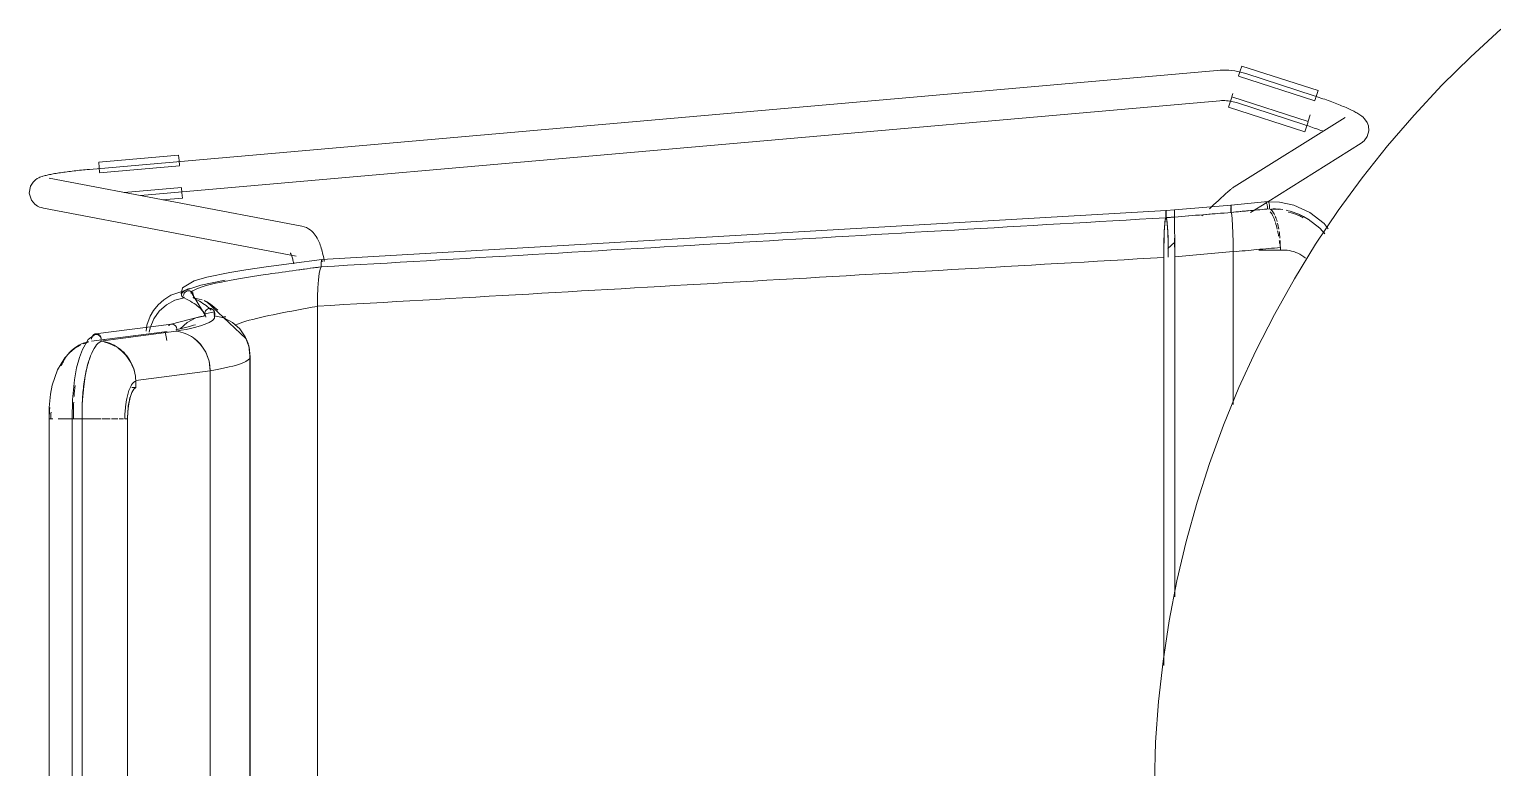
# Model space of a CAD drawing. Header units: millimetres. Extents: x 155927 to 295199, y -4084 to 97293.
# Drawn here: x 158906 to 159482, y 17418 to 17709 of the extents above; entities that cross this region are included whole.
import ezdxf

# ---------------------------------------------------------------- set-up
doc = ezdxf.new("R2010")
doc.units = ezdxf.units.MM
doc.header["$MEASUREMENT"] = 0
doc.layers.add('I-FURN', color=8, linetype='CONTINUOUS', lineweight=9)

msp = doc.modelspace()

# ---------------------------------------------------------------- linework, layer by layer
at = {"layer": 'I-FURN'}
for p, q in [((159484.82, 17708.71), (159473.01, 17697.92)), ((159473.01, 17697.92), (159461.63, 17686.67)), ((159373.29, 17692.54), (158929.97, 17653.59)), ((159373.33, 17692.54), (159373.29, 17692.54)), ((159374.47, 17692.62), (159373.33, 17692.54)), ((159375.62, 17692.65), (159374.47, 17692.62)), ((159376.76, 17692.63), (159375.62, 17692.65)), ((159377.9, 17692.57), (159376.76, 17692.63)), ((159379.04, 17692.46), (159377.9, 17692.57)), ((159380.17, 17692.31), (159379.04, 17692.46)), ((159381.29, 17692.11), (159380.17, 17692.31)), ((159382.41, 17691.87), (159381.29, 17692.11)), ((159381.71, 17690.33), (159382.34, 17692.3)), ((159382.34, 17692.3), (159382.97, 17694.25)), ((159383.51, 17691.59), (159382.41, 17691.87)), ((159382.97, 17694.25), (159412.98, 17684.56)), ((159384.61, 17691.25), (159383.51, 17691.59)), ((159411.42, 17682.54), (159384.61, 17691.25)), ((159381.67, 17690.21), (159411.68, 17680.52)), ((159461.63, 17686.67), (159450.72, 17674.97)), ((158949.99, 17643.3), (159374.34, 17680.58)), ((159374.34, 17680.59), (159375, 17680.63)), ((159375, 17680.63), (159375.66, 17680.65)), ((159375.66, 17680.65), (159376.33, 17680.64)), ((159376.33, 17680.64), (159376.99, 17680.61)), ((159376.99, 17680.61), (159377.65, 17680.55)), ((159377.65, 17680.55), (159378.3, 17680.46)), ((159377.76, 17678.1), (159378.39, 17680.05)), ((159378.3, 17680.46), (159378.95, 17680.34)), ((159378.39, 17680.05), (159379.03, 17682.02)), ((159378.95, 17680.34), (159379.6, 17680.2)), ((159409.07, 17672.45), (159379.06, 17682.14)), ((159379.09, 17682.24), (159379.47, 17683.4)), ((159379.6, 17680.2), (159380.24, 17680.04)), ((159380.24, 17680.04), (159380.88, 17679.85)), ((159380.88, 17679.85), (159380.9, 17679.84)), ((159380.9, 17679.84), (159407.72, 17671.13)), ((159411.88, 17682.39), (159411.42, 17682.54)), ((159412.35, 17682.61), (159411.71, 17680.64)), ((159412.62, 17682.15), (159411.88, 17682.39)), ((159412.98, 17684.56), (159412.35, 17682.61)), ((159413.36, 17681.9), (159412.62, 17682.15)), ((159414.09, 17681.65), (159413.36, 17681.9)), ((159414.82, 17681.4), (159414.09, 17681.65)), ((159415.54, 17681.15), (159414.82, 17681.4)), ((159416.26, 17680.9), (159415.54, 17681.15)), ((159416.96, 17680.64), (159416.26, 17680.9)), ((159417.66, 17680.39), (159416.96, 17680.64)), ((159418.35, 17680.13), (159417.66, 17680.39)), ((159419.03, 17679.88), (159418.35, 17680.13)), ((159419.69, 17679.62), (159419.03, 17679.88)), ((159420.35, 17679.37), (159419.69, 17679.62)), ((159377.76, 17678.1), (159407.76, 17668.41)), ((159423.58, 17674.05), (159379.99, 17646.75)), ((159409.1, 17672.55), (159409.9, 17675.03)), ((159420.99, 17679.12), (159420.35, 17679.37)), ((159421.61, 17678.87), (159420.99, 17679.12)), ((159422.22, 17678.62), (159421.61, 17678.87)), ((159422.82, 17678.37), (159422.22, 17678.62)), ((159423.4, 17678.13), (159422.82, 17678.37)), ((159423.96, 17677.88), (159423.4, 17678.13)), ((159424.5, 17677.64), (159423.96, 17677.88)), ((159425.03, 17677.41), (159424.5, 17677.64)), ((159425.54, 17677.17), (159425.03, 17677.41)), ((159426.03, 17676.94), (159425.54, 17677.17)), ((159426.51, 17676.71), (159426.03, 17676.94)), ((159426.96, 17676.48), (159426.51, 17676.71)), ((159427.4, 17676.25), (159426.96, 17676.48)), ((159427.83, 17676.02), (159427.4, 17676.25)), ((159428.24, 17675.79), (159427.83, 17676.02)), ((159428.64, 17675.55), (159428.24, 17675.79)), ((159429.03, 17675.31), (159428.64, 17675.55)), ((159429.42, 17675.05), (159429.03, 17675.31)), ((159429.81, 17674.78), (159429.42, 17675.05)), ((159430.21, 17674.46), (159429.81, 17674.78)), ((159430.64, 17674.1), (159430.21, 17674.46)), ((159431.1, 17673.63), (159430.64, 17674.1)), ((159450.72, 17674.97), (159440.28, 17662.85)), ((159408.05, 17671.02), (159407.72, 17671.13)), ((159408.39, 17670.36), (159407.76, 17668.41)), ((159408.74, 17670.79), (159408.05, 17671.02)), ((159409.03, 17672.33), (159408.39, 17670.36)), ((159409.43, 17670.56), (159408.74, 17670.79)), ((159410.11, 17670.33), (159409.43, 17670.56)), ((159410.79, 17670.1), (159410.11, 17670.33)), ((159411.46, 17669.86), (159410.79, 17670.1)), ((159412.13, 17669.63), (159411.46, 17669.86)), ((159412.79, 17669.39), (159412.13, 17669.63)), ((159413.43, 17669.16), (159412.79, 17669.39)), ((159414.07, 17668.92), (159413.43, 17669.16)), ((159414.69, 17668.69), (159414.07, 17668.92)), ((159431.62, 17673), (159431.1, 17673.63)), ((159432.19, 17672.09), (159431.62, 17673)), ((159432.71, 17670.71), (159432.19, 17672.09)), ((159432.3, 17666.51), (159432.88, 17668.73)), ((159432.88, 17668.73), (159432.71, 17670.71)), ((159393.18, 17640.85), (159429.95, 17663.88)), ((159431.07, 17664.78), (159429.95, 17663.88)), ((159440.28, 17662.85), (159430.34, 17650.32)), ((159431.07, 17664.78), (159432.3, 17666.51)), ((158933.58, 17656.4), (158964.99, 17659.16)), ((158933.76, 17654.36), (158933.58, 17656.4)), ((158964.99, 17659.16), (158965.17, 17657.12)), ((158965.17, 17657.12), (158965.35, 17655.06)), ((158910.46, 17650.48), (158910.89, 17650.65)), ((158910.89, 17650.65), (158911.3, 17650.79)), ((158911.3, 17650.79), (158911.69, 17650.91)), ((158911.69, 17650.91), (158912.09, 17651.03)), ((158912.09, 17651.03), (158912.49, 17651.13)), ((158912.49, 17651.13), (158912.9, 17651.24)), ((158912.9, 17651.24), (158913.33, 17651.34)), ((158913.33, 17651.34), (158913.77, 17651.44)), ((158913.77, 17651.44), (158914.23, 17651.53)), ((158914.23, 17651.53), (158914.71, 17651.63)), ((158914.71, 17651.63), (158915.21, 17651.72)), ((158915.21, 17651.72), (158915.72, 17651.82)), ((158915.72, 17651.82), (158916.25, 17651.91)), ((158916.25, 17651.91), (158916.81, 17652.01)), ((158916.81, 17652.01), (158917.37, 17652.1)), ((158917.37, 17652.1), (158917.96, 17652.19)), ((158917.96, 17652.19), (158918.56, 17652.28)), ((158918.56, 17652.28), (158919.18, 17652.37)), ((158919.18, 17652.37), (158919.82, 17652.46)), ((158919.82, 17652.46), (158920.47, 17652.55)), ((158920.47, 17652.55), (158921.13, 17652.64)), ((158921.13, 17652.64), (158921.8, 17652.72)), ((158921.8, 17652.72), (158922.49, 17652.81)), ((158922.49, 17652.81), (158923.19, 17652.89)), ((158923.19, 17652.89), (158923.9, 17652.98)), ((158923.9, 17652.98), (158924.62, 17653.06)), ((158924.62, 17653.06), (158925.34, 17653.14)), ((158925.34, 17653.14), (158926.08, 17653.22)), ((158926.08, 17653.22), (158926.82, 17653.29)), ((158926.82, 17653.29), (158927.56, 17653.37)), ((158927.56, 17653.37), (158928.31, 17653.44)), ((158928.31, 17653.44), (158929.06, 17653.51)), ((158929.06, 17653.51), (158929.81, 17653.58)), ((158929.81, 17653.58), (158929.97, 17653.59)), ((158933.94, 17652.3), (158933.76, 17654.36)), ((158933.95, 17652.17), (158965.36, 17654.93)), ((158906.29, 17644.21), (158906.78, 17646.97)), ((158906.78, 17646.97), (158907.82, 17648.62)), ((158907.82, 17648.62), (158908.73, 17649.48)), ((158908.73, 17649.48), (158909.43, 17649.96)), ((158909.43, 17649.96), (158909.99, 17650.26)), ((158909.99, 17650.26), (158910.46, 17650.48)), ((159013.41, 17631.3), (158914.12, 17650.11)), ((158966.1, 17646.49), (158943.62, 17644.51)), ((158966.11, 17646.36), (158966.29, 17644.3)), ((159377.75, 17644.99), (159377.47, 17644.74)), ((159378.01, 17645.21), (159377.75, 17644.99)), ((159378.27, 17645.43), (159378.01, 17645.21)), ((159378.51, 17645.63), (159378.27, 17645.43)), ((159378.74, 17645.82), (159378.51, 17645.63)), ((159378.96, 17646), (159378.74, 17645.82)), ((159379.18, 17646.17), (159378.96, 17646)), ((159379.41, 17646.35), (159379.18, 17646.17)), ((159379.67, 17646.53), (159379.41, 17646.35)), ((159379.99, 17646.75), (159379.67, 17646.53)), ((159430.34, 17650.32), (159420.9, 17637.4)), ((158907.13, 17641.46), (158906.29, 17644.21)), ((158907.13, 17641.46), (158908.45, 17639.88)), ((158908.45, 17639.88), (158909.53, 17639.13)), ((158909.53, 17639.13), (158910.33, 17638.76)), ((158958.58, 17641.56), (158966.47, 17642.25)), ((158966.29, 17644.3), (158966.47, 17642.25)), ((159356.53, 17637.67), (159378.73, 17639.49)), ((159371.69, 17639.47), (159371.22, 17639.03)), ((159372.15, 17639.9), (159371.69, 17639.47)), ((159372.6, 17640.32), (159372.15, 17639.9)), ((159373.05, 17640.74), (159372.6, 17640.32)), ((159373.48, 17641.14), (159373.05, 17640.74)), ((159373.91, 17641.53), (159373.48, 17641.14)), ((159374.32, 17641.91), (159373.91, 17641.53)), ((159374.72, 17642.28), (159374.32, 17641.91)), ((159375.11, 17642.63), (159374.72, 17642.28)), ((159375.49, 17642.98), (159375.11, 17642.63)), ((159375.86, 17643.31), (159375.49, 17642.98)), ((159376.21, 17643.62), (159375.86, 17643.31)), ((159376.54, 17643.92), (159376.21, 17643.62)), ((159376.87, 17644.21), (159376.54, 17643.92)), ((159377.17, 17644.48), (159376.87, 17644.21)), ((159377.47, 17644.74), (159377.17, 17644.48)), ((159378.68, 17639.25), (159378.66, 17638.95)), ((159378.66, 17638.95), (159378.68, 17639.24)), ((159378.7, 17639.43), (159378.68, 17639.25)), ((159378.68, 17639.24), (159378.7, 17639.43)), ((159378.73, 17639.5), (159378.7, 17639.43)), ((159378.7, 17639.43), (159378.73, 17639.49)), ((159378.73, 17639.5), (159393.22, 17640.92)), ((159378.75, 17639.43), (159378.73, 17639.5)), ((159378.73, 17639.49), (159378.75, 17639.42)), ((159378.78, 17639.24), (159378.75, 17639.43)), ((159378.8, 17638.94), (159378.78, 17639.24)), ((159378.78, 17639.23), (159378.8, 17638.94)), ((159386.36, 17636.58), (159392.81, 17640.62)), ((159397.79, 17640.71), (159392.32, 17640.8)), ((159403.43, 17639.49), (159397.79, 17640.71)), ((159409.75, 17636.59), (159403.43, 17639.49)), ((158910.33, 17638.76), (158910.95, 17638.54)), ((158910.95, 17638.54), (158911.47, 17638.41)), ((158911.47, 17638.41), (158911.89, 17638.32)), ((158911.89, 17638.32), (159011.18, 17619.51)), ((159021.26, 17618.11), (159353.17, 17637.39)), ((159352.86, 17633.67), (159352.66, 17631.92)), ((159353.07, 17634.56), (159352.86, 17633.67)), ((159353.07, 17636.47), (159353.06, 17636.02)), ((159353.06, 17636.02), (159353.06, 17635.53)), ((159353.06, 17635.53), (159353.06, 17635.03)), ((159353.06, 17635.03), (159353.07, 17634.56)), ((159353.09, 17636.85), (159353.07, 17636.47)), ((159353.11, 17637.14), (159353.09, 17636.85)), ((159353.14, 17637.33), (159353.11, 17637.14)), ((159353.17, 17637.39), (159353.14, 17637.33)), ((159356.53, 17637.66), (159353.17, 17637.4)), ((159353.19, 17637.33), (159353.17, 17637.39)), ((159353.22, 17637.14), (159353.19, 17637.33)), ((159353.24, 17636.84), (159353.22, 17637.14)), ((159353.26, 17636.46), (159353.24, 17636.84)), ((159353.27, 17636.01), (159353.26, 17636.46)), ((159353.28, 17635.52), (159353.27, 17636.01)), ((159353.27, 17634.55), (159353.28, 17635.02)), ((159353.48, 17633.65), (159353.27, 17634.55)), ((159353.28, 17635.02), (159353.28, 17635.52)), ((159353.67, 17631.9), (159353.48, 17633.65)), ((159356.5, 17633.93), (159356.49, 17632.18)), ((159356.49, 17632.17), (159356.5, 17633.92)), ((159356.53, 17637.67), (159356.52, 17637.6)), ((159356.52, 17637.6), (159356.53, 17637.66)), ((159356.52, 17637.41), (159356.52, 17637.6)), ((159356.52, 17637.6), (159356.52, 17637.41)), ((159356.52, 17637.11), (159356.52, 17637.41)), ((159356.52, 17637.41), (159356.52, 17637.12)), ((159356.52, 17637.12), (159356.52, 17636.73)), ((159356.52, 17636.73), (159356.52, 17637.11)), ((159356.52, 17636.28), (159356.52, 17636.73)), ((159356.52, 17636.73), (159356.52, 17636.28)), ((159356.52, 17635.79), (159356.52, 17636.28)), ((159356.52, 17636.28), (159356.52, 17635.79)), ((159356.52, 17635.29), (159356.52, 17635.79)), ((159356.52, 17635.79), (159356.52, 17635.29)), ((159356.52, 17634.82), (159356.52, 17635.29)), ((159356.52, 17635.29), (159356.52, 17634.82)), ((159356.53, 17637.6), (159356.53, 17637.67)), ((159356.53, 17637.66), (159356.53, 17637.6)), ((159356.53, 17637.6), (159356.53, 17637.41)), ((159356.53, 17637.42), (159356.53, 17637.6)), ((159356.53, 17637.12), (159356.53, 17637.42)), ((159356.53, 17637.41), (159356.53, 17637.12)), ((159356.53, 17637.12), (159356.53, 17636.74)), ((159356.53, 17636.74), (159356.53, 17637.12)), ((159356.53, 17636.74), (159356.53, 17636.29)), ((159356.53, 17636.29), (159356.53, 17636.74)), ((159356.53, 17636.29), (159356.53, 17635.8)), ((159356.53, 17635.8), (159356.53, 17636.29)), ((159356.53, 17635.8), (159356.53, 17635.3)), ((159356.53, 17635.3), (159356.53, 17635.8)), ((159356.53, 17635.3), (159356.53, 17634.83)), ((159356.53, 17634.83), (159356.53, 17635.3)), ((159356.53, 17634.83), (159356.55, 17633.94)), ((159356.55, 17633.94), (159356.53, 17634.83)), ((159356.55, 17633.94), (159356.56, 17632.2)), ((159356.56, 17632.2), (159356.55, 17633.94)), ((159367.77, 17635.76), (159367.26, 17635.28)), ((159370.74, 17638.58), (159370.26, 17638.12)), ((159371.22, 17639.03), (159370.74, 17638.58)), ((159378.63, 17638.12), (159378.62, 17637.63)), ((159378.62, 17637.63), (159378.63, 17638.12)), ((159378.62, 17637.63), (159378.63, 17637.13)), ((159378.63, 17637.13), (159378.62, 17637.63)), ((159378.64, 17638.57), (159378.63, 17638.12)), ((159378.63, 17638.12), (159378.64, 17638.57)), ((159378.63, 17637.13), (159378.63, 17636.66)), ((159378.63, 17636.66), (159378.63, 17637.13)), ((159378.81, 17638.56), (159378.8, 17638.94)), ((159378.8, 17638.94), (159378.81, 17638.55)), ((159378.83, 17638.11), (159378.81, 17638.56)), ((159378.81, 17638.55), (159378.83, 17638.1)), ((159378.82, 17636.65), (159378.83, 17637.12)), ((159378.83, 17637.11), (159378.82, 17636.64)), ((159379.01, 17635.76), (159378.82, 17636.65)), ((159378.82, 17636.64), (159379.01, 17635.76)), ((159378.83, 17637.62), (159378.83, 17638.11)), ((159378.83, 17638.1), (159378.83, 17637.61)), ((159378.83, 17637.12), (159378.83, 17637.62)), ((159378.83, 17637.61), (159378.83, 17637.11)), ((159379.01, 17635.76), (159379.19, 17634.04)), ((159379.19, 17634.02), (159379.01, 17635.76)), ((159379.19, 17634.02), (159379.34, 17631.58)), ((159379.34, 17631.54), (159379.19, 17634.02)), ((159409.04, 17634.02), (159405.35, 17635.93)), ((159413.61, 17630.52), (159409.04, 17634.02)), ((159415.28, 17632.26), (159409.75, 17636.59)), ((159420.9, 17637.4), (159411.99, 17624.11)), ((159013.41, 17631.3), (159014.4, 17631.04)), ((159014.4, 17631.04), (159015.29, 17630.68)), ((159015.29, 17630.68), (159016.08, 17630.24)), ((159016.08, 17630.24), (159016.77, 17629.75)), ((159016.77, 17629.75), (159017.37, 17629.24)), ((159017.37, 17629.24), (159017.89, 17628.72)), ((159017.89, 17628.72), (159018.34, 17628.19)), ((159018.34, 17628.19), (159018.74, 17627.66)), ((159018.74, 17627.66), (159019.1, 17627.12)), ((159352.5, 17629.42), (159352.38, 17626.29)), ((159352.66, 17631.92), (159352.5, 17629.42)), ((159353.83, 17629.4), (159353.67, 17631.9)), ((159353.95, 17626.28), (159353.83, 17629.4)), ((159356.49, 17632.18), (159356.48, 17629.68)), ((159356.48, 17629.67), (159356.49, 17632.17)), ((159356.57, 17629.69), (159356.56, 17632.2)), ((159356.56, 17632.19), (159356.57, 17629.69)), ((159356.57, 17629.69), (159356.58, 17626.56)), ((159356.58, 17626.56), (159356.57, 17629.69)), ((159379.34, 17631.54), (159379.45, 17628.51)), ((159379.46, 17628.44), (159379.34, 17631.54)), ((159379.46, 17628.44), (159379.53, 17625)), ((159379.53, 17625.01), (159379.46, 17628.44)), ((159415.56, 17628.19), (159413.61, 17630.52)), ((159416.91, 17630.22), (159415.28, 17632.26)), ((159019.1, 17627.12), (159019.42, 17626.58)), ((159019.42, 17626.58), (159019.71, 17626.05)), ((159019.71, 17626.05), (159019.99, 17625.5)), ((159019.99, 17625.5), (159020.24, 17624.94)), ((159020.24, 17624.94), (159020.47, 17624.37)), ((159020.47, 17624.37), (159020.69, 17623.79)), ((159020.69, 17623.79), (159020.9, 17623.19)), ((159020.9, 17623.19), (159021.09, 17622.59)), ((159021.09, 17622.59), (159021.28, 17621.97)), ((159021.28, 17621.97), (159021.45, 17621.34)), ((159352.3, 17622.72), (159352.27, 17618.94)), ((159352.38, 17626.29), (159352.3, 17622.72)), ((159356.58, 17625), (159353.91, 17622.43)), ((159354.03, 17622.73), (159353.95, 17626.28)), ((159354.06, 17619.05), (159354.03, 17622.73)), ((159356.46, 17623), (159356.47, 17626.55)), ((159356.47, 17626.55), (159356.46, 17623)), ((159356.58, 17626.56), (159356.59, 17622.99)), ((159356.59, 17622.99), (159356.58, 17626.56)), ((159356.59, 17622.99), (159356.59, 17619.2)), ((159356.59, 17619.2), (159356.59, 17622.99)), ((159379.56, 17621.15), (159379.53, 17624.91)), ((159379.53, 17624.91), (159379.56, 17621.27)), ((159398.11, 17622.85), (159398.11, 17621.8)), ((159411.99, 17624.11), (159403.62, 17610.48)), ((159009.4, 17616.55), (158999.47, 17615.19)), ((159008.95, 17620.73), (159008.96, 17620.7)), ((159008.96, 17620.7), (159009.01, 17620.63)), ((159009.01, 17620.63), (159009.05, 17620.54)), ((159009.05, 17620.54), (159009.13, 17620.39)), ((159009.13, 17620.39), (159009.21, 17620.2)), ((159009.21, 17620.2), (159009.31, 17619.96)), ((159009.31, 17619.96), (159009.41, 17619.69)), ((159021.26, 17618.1), (159009.4, 17616.55)), ((159009.41, 17619.69), (159009.52, 17619.39)), ((159009.52, 17619.39), (159009.63, 17619.05)), ((159009.63, 17619.05), (159009.73, 17618.69)), ((159009.73, 17618.69), (159009.84, 17618.29)), ((159009.84, 17618.29), (159009.95, 17617.87)), ((159009.95, 17617.87), (159010.05, 17617.43)), ((159010.05, 17617.43), (159010.15, 17616.96)), ((159010.15, 17616.96), (159010.25, 17616.47)), ((159021.05, 17616.7), (159021.08, 17617.16)), ((159021.06, 17616.7), (159021.05, 17616.21)), ((159021.05, 17616.21), (159021.05, 17616.7)), ((159021.05, 17616.21), (159021.05, 17615.71)), ((159021.05, 17615.71), (159021.05, 17616.21)), ((159021.08, 17617.15), (159021.06, 17616.7)), ((159021.11, 17617.54), (159021.08, 17617.15)), ((159021.08, 17617.16), (159021.11, 17617.54)), ((159021.15, 17617.84), (159021.11, 17617.54)), ((159021.11, 17617.54), (159021.15, 17617.84)), ((159021.26, 17618.11), (159021.31, 17618.04)), ((159021.31, 17618.04), (159021.26, 17618.1)), ((159021.4, 17617.57), (159021.36, 17617.86)), ((159021.36, 17617.86), (159021.4, 17617.57)), ((159021.44, 17617.19), (159021.4, 17617.57)), ((159021.4, 17617.57), (159021.44, 17617.19)), ((159021.45, 17621.34), (159021.61, 17620.7)), ((159021.61, 17620.7), (159021.76, 17620.04)), ((159021.76, 17620.04), (159021.91, 17619.37)), ((159021.91, 17619.37), (159022.04, 17618.69)), ((159022.04, 17618.69), (159022.17, 17618)), ((159022.17, 17618), (159022.28, 17617.3)), ((159352.27, 17618.94), (159352.27, 17458.37)), ((159352.27, 17458.37), (159352.27, 17618.94)), ((159356.59, 17619.2), (159356.59, 17485.46)), ((159356.59, 17485.46), (159356.59, 17619.2)), ((159379.56, 17621.27), (159379.56, 17621.24)), ((159379.56, 17561.03), (159379.56, 17621.15)), ((159379.56, 17621.15), (159379.56, 17561.03)), ((159399.35, 17621.85), (159389.6, 17621.85)), ((158976.12, 17611.18), (158971.12, 17609.77)), ((158985.14, 17612.98), (158976.12, 17611.18)), ((158991.45, 17614.01), (158985.14, 17612.98)), ((158999.47, 17615.19), (158991.45, 17614.01)), ((159019.99, 17610.13), (159020.3, 17612.59)), ((159020.3, 17612.59), (159019.99, 17610.09)), ((159020.3, 17612.6), (159020.67, 17614.34)), ((159020.67, 17614.34), (159020.3, 17612.59)), ((159020.67, 17614.34), (159021.07, 17615.24)), ((159021.07, 17615.24), (159020.67, 17614.34)), ((159021.05, 17615.71), (159021.07, 17615.24)), ((159021.07, 17615.24), (159021.05, 17615.71)), ((159403.62, 17610.48), (159395.79, 17596.52)), ((158973.68, 17608.09), (158961.97, 17604.11)), ((158966.48, 17607), (158965.95, 17604.81)), ((158965.95, 17604.81), (158966.25, 17603.9)), ((158971.12, 17609.77), (158966.48, 17607)), ((158967.04, 17604.45), (158967.24, 17604.91)), ((158967.23, 17604.91), (158967.04, 17604.45)), ((158967.54, 17605.3), (158967.23, 17604.91)), ((158967.24, 17604.91), (158967.54, 17605.29)), ((158967.94, 17605.6), (158967.54, 17605.3)), ((158967.54, 17605.29), (158967.94, 17605.59)), ((158967.94, 17605.59), (158968.39, 17605.79)), ((158968.39, 17605.79), (158967.94, 17605.6)), ((158968.87, 17605.87), (158968.39, 17605.79)), ((158968.39, 17605.79), (158968.87, 17605.86)), ((158969.36, 17605.81), (158968.87, 17605.87)), ((158968.87, 17605.86), (158969.36, 17605.8)), ((158969.82, 17605.63), (158969.36, 17605.81)), ((158969.36, 17605.8), (158969.82, 17605.62)), ((158969.73, 17605.67), (158975.44, 17596.28)), ((158970.22, 17605.34), (158969.82, 17605.63)), ((158969.82, 17605.62), (158970.22, 17605.33)), ((158970.54, 17604.96), (158970.22, 17605.34)), ((158970.22, 17605.33), (158970.54, 17604.96)), ((158970.54, 17604.96), (158970.75, 17604.51)), ((158970.75, 17604.51), (158970.54, 17604.96)), ((158983.34, 17610), (158973.68, 17608.09)), ((159019.6, 17603.52), (159019.75, 17606.99)), ((159019.75, 17606.99), (159019.6, 17603.46)), ((159019.75, 17607.04), (159019.99, 17610.1)), ((159019.99, 17610.09), (159019.75, 17606.99)), ((158956.9, 17600.3), (158955.12, 17598.13)), ((158959.14, 17602.29), (158956.9, 17600.3)), ((158960.22, 17600.35), (158957.39, 17597.87)), ((158961.97, 17604.11), (158959.14, 17602.29)), ((158963.54, 17602.09), (158960.22, 17600.35)), ((158967.17, 17602.99), (158963.54, 17602.09)), ((158967.04, 17604.45), (158966.96, 17603.96)), ((158966.97, 17603.96), (158967.04, 17604.45)), ((158967.17, 17602.99), (158967.01, 17603.46)), ((158967.01, 17603.46), (158967.17, 17602.99)), ((158970.81, 17603.52), (158970.66, 17603.04)), ((158970.66, 17603.04), (158970.81, 17603.52)), ((158970.66, 17603.04), (158974.27, 17602.25)), ((158974.27, 17602.26), (158970.66, 17603.04)), ((158970.75, 17604.51), (158970.84, 17604.02)), ((158970.84, 17604.02), (158970.75, 17604.51)), ((158970.84, 17604.02), (158970.81, 17603.52)), ((158970.81, 17603.52), (158970.84, 17604.02)), ((158977.6, 17600.62), (158975.02, 17601.98)), ((158975.92, 17601.56), (158977.59, 17600.61)), ((158975.92, 17601.56), (158991.62, 17586.96)), ((158976.8, 17598.8), (158977.29, 17598.87)), ((158977.29, 17598.87), (158976.8, 17598.81)), ((158977.29, 17598.87), (158977.78, 17598.8)), ((158977.78, 17598.81), (158977.29, 17598.87)), ((158980.43, 17598.22), (158977.6, 17600.62)), ((158977.6, 17600.61), (158980.43, 17598.21)), ((159019.54, 17599.77), (159019.6, 17603.46)), ((159019.6, 17603.46), (159019.54, 17599.69)), ((159019.54, 17599.69), (159019.54, 17216.29)), ((159019.54, 17216.29), (159019.54, 17599.69)), ((158953.78, 17595.86), (158952.48, 17592.26)), ((158955.12, 17598.13), (158953.78, 17595.86)), ((158955.22, 17594.78), (158953.82, 17591.27)), ((158957.39, 17597.87), (158955.22, 17594.78)), ((158962.08, 17592.71), (158973.69, 17595.68)), ((158968.43, 17593.39), (158965.56, 17590.88)), ((158971.83, 17595.14), (158968.43, 17593.39)), ((158975.54, 17596.03), (158971.83, 17595.14)), ((158973.69, 17595.68), (158975.56, 17596)), ((158974.98, 17595.96), (158975.54, 17596.03)), ((158979.15, 17597.55), (158975.26, 17596.71)), ((158975.34, 17597), (158975.42, 17597.49)), ((158975.42, 17597.49), (158975.34, 17597)), ((158975.38, 17596.5), (158975.34, 17597)), ((158975.34, 17597), (158975.38, 17596.5)), ((158975.54, 17596.03), (158975.38, 17596.5)), ((158975.38, 17596.5), (158975.54, 17596.03)), ((158975.42, 17597.49), (158975.63, 17597.94)), ((158975.62, 17597.94), (158975.42, 17597.49)), ((158975.94, 17598.33), (158975.62, 17597.94)), ((158975.63, 17597.94), (158975.94, 17598.32)), ((158975.94, 17598.32), (158976.34, 17598.62)), ((158976.34, 17598.62), (158975.94, 17598.33)), ((158976.8, 17598.81), (158976.34, 17598.62)), ((158976.34, 17598.62), (158976.8, 17598.8)), ((158978.25, 17598.62), (158977.78, 17598.81)), ((158977.78, 17598.8), (158978.24, 17598.62)), ((158978.24, 17598.62), (158978.65, 17598.32)), ((158978.65, 17598.33), (158978.25, 17598.62)), ((158978.96, 17597.94), (158978.65, 17598.33)), ((158978.65, 17598.32), (158978.96, 17597.94)), ((158978.96, 17597.94), (158979.16, 17597.49)), ((158979.17, 17597.49), (158978.96, 17597.94)), ((158979.02, 17597.85), (158979.06, 17594.96)), ((158979.21, 17596.5), (158979.04, 17596.03)), ((158979.05, 17596.03), (158979.21, 17596.5)), ((158982.76, 17595.14), (158979.05, 17596.03)), ((158979.16, 17597.49), (158979.25, 17597)), ((158979.25, 17597), (158979.17, 17597.49)), ((158979.25, 17597), (158979.21, 17596.5)), ((158979.21, 17596.5), (158979.25, 17597)), ((158986.16, 17593.39), (158982.76, 17595.14)), ((158982.76, 17595.13), (158986.15, 17593.38)), ((158986.15, 17593.38), (158989.02, 17590.87)), ((158989.03, 17590.88), (158986.16, 17593.39)), ((159395.79, 17596.52), (159388.54, 17582.26)), ((158931.88, 17588.51), (158929.5, 17586.62)), ((158930.82, 17586.03), (158960.51, 17589.87)), ((158932.38, 17588.87), (158962.16, 17592.72)), ((158964.06, 17589.89), (158934.36, 17586.05)), ((158952.48, 17592.26), (158952.19, 17589.99)), ((158953.82, 17591.27), (158953.45, 17589.53)), ((158953.45, 17589.52), (158953.83, 17591.26)), ((158959.73, 17589.75), (158960.42, 17586.26)), ((158961.48, 17592.48), (158961.09, 17592.19)), ((158961.92, 17592.67), (158961.48, 17592.48)), ((158962.39, 17592.74), (158961.92, 17592.67)), ((158962.86, 17592.67), (158962.39, 17592.74)), ((158963.3, 17592.48), (158962.86, 17592.67)), ((158963.68, 17592.19), (158963.3, 17592.48)), ((158963.98, 17591.8), (158963.68, 17592.19)), ((158964.18, 17591.35), (158963.98, 17591.8)), ((158964.26, 17590.86), (158964.18, 17591.35)), ((158964.22, 17590.36), (158964.26, 17590.86)), ((158989.02, 17590.87), (158991.19, 17587.74)), ((158991.2, 17587.74), (158989.03, 17590.88)), ((158991.02, 17588.06), (158992.75, 17583.59)), ((158991.19, 17587.74), (158992.56, 17584.17)), ((158992.57, 17584.17), (158991.2, 17587.74)), ((158924.12, 17583.15), (158922.05, 17581.48)), ((158926.39, 17584.48), (158924.12, 17583.15)), ((158927.19, 17582.79), (158926, 17579.62)), ((158929.5, 17586.62), (158927.19, 17582.79)), ((158936.79, 17586.8), (158934.35, 17586.48)), ((158973.57, 17584.77), (158970.83, 17587.26)), ((158975.65, 17581.66), (158973.57, 17584.77)), ((158976.96, 17578.11), (158975.65, 17581.66)), ((158991.62, 17586.96), (158992.32, 17585.03)), ((158992.56, 17584.17), (158993.04, 17580.38)), ((158993.04, 17580.38), (158992.57, 17584.17)), ((158992.75, 17583.59), (158993.19, 17579.84)), ((159388.54, 17582.26), (159381.86, 17567.72)), ((158920.21, 17579.51), (158917.34, 17574.79)), ((158922.05, 17581.48), (158920.21, 17579.51)), ((158926, 17579.62), (158924.92, 17575.58)), ((158929.24, 17576.65), (158928.27, 17572.22)), ((158930.34, 17580.08), (158929.24, 17576.65)), ((158977.44, 17574.34), (158976.96, 17578.11)), ((158993.04, 17580.38), (158993.04, 17235.6)), ((158993.04, 17235.6), (158993.04, 17580.38)), ((158993.19, 17540.93), (158993.19, 17579.84)), ((158917.34, 17574.79), (158915.32, 17568.64)), ((158924.06, 17570.86), (158923.26, 17562.98)), ((158924.92, 17575.58), (158924.06, 17570.86)), ((158928.27, 17572.22), (158927.68, 17568.2)), ((158948.16, 17570.48), (158977.44, 17574.34)), ((158948.23, 17567.77), (158948.16, 17570.48)), ((158977.44, 17574.34), (158977.44, 17241.63)), ((158977.44, 17241.63), (158977.44, 17574.34)), ((158914.67, 17565.14), (158914.15, 17559.93)), ((158915.32, 17568.64), (158914.67, 17565.14)), ((158927.68, 17568.2), (158927.15, 17561.64)), ((158945.91, 17563.8), (158946.58, 17565.78)), ((158948.23, 17567.77), (158946.57, 17567.77)), ((158946.58, 17565.78), (158947.37, 17567.13)), ((158947.37, 17567.13), (158948.23, 17567.77)), ((159381.86, 17567.72), (159375.76, 17552.93)), ((158914.15, 17559.93), (158914.07, 17555.41)), ((158923.26, 17562.98), (158923.11, 17555.41)), ((158927.15, 17561.64), (158927.07, 17555.41)), ((158945.08, 17558.45), (158945.4, 17561.3)), ((158945.4, 17561.3), (158945.91, 17563.8)), ((158914.07, 17555.41), (158914.07, 17260.56)), ((158914.24, 17555.41), (158914.07, 17555.41)), ((158914.09, 17555.41), (158915.56, 17555.41)), ((158917.59, 17555.41), (158920.17, 17555.41)), ((158923.35, 17555.41), (158920.33, 17555.41)), ((158920.34, 17555.41), (158923.35, 17555.41)), ((158923.11, 17555.41), (158923.11, 17260.56)), ((158923.11, 17555.41), (158926.96, 17555.41)), ((158923.18, 17555.41), (158923.11, 17555.41)), ((158923.38, 17555.41), (158923.18, 17555.41)), ((158923.68, 17555.41), (158923.38, 17555.41)), ((158924.07, 17555.41), (158923.68, 17555.41)), ((158924.52, 17555.41), (158924.07, 17555.41)), ((158925.02, 17555.41), (158924.52, 17555.41)), ((158925.51, 17555.41), (158925.02, 17555.41)), ((158925.99, 17555.41), (158925.51, 17555.41)), ((158926.41, 17555.41), (158925.99, 17555.41)), ((158926.74, 17555.41), (158926.41, 17555.41)), ((158926.96, 17555.41), (158926.74, 17555.41)), ((158927.04, 17555.41), (158930.86, 17555.41)), ((158930.85, 17555.41), (158927.04, 17555.41)), ((158927.07, 17260.56), (158927.07, 17555.41)), ((158931.05, 17555.41), (158934.61, 17555.41)), ((158937.52, 17555.41), (158934.97, 17555.41)), ((158937.5, 17555.41), (158938.08, 17555.41)), ((158938.6, 17555.41), (158941.06, 17555.41)), ((158941.65, 17555.41), (158943.39, 17555.41)), ((158944.91, 17555.41), (158944.91, 17260.56)), ((158944.97, 17555.41), (158945.08, 17558.45)), ((158944.97, 17260.56), (158944.97, 17555.41)), ((159375.76, 17552.93), (159370.26, 17537.91)), ((158993.19, 17236.13), (158993.19, 17540.93)), ((159370.26, 17537.91), (159365.37, 17522.67)), ((159365.37, 17522.67), (159361.09, 17507.26)), ((159361.09, 17507.26), (159357.43, 17491.68)), ((159357.43, 17491.68), (159354.4, 17475.98)), ((159354.4, 17475.98), (159351.99, 17460.16)), ((159351.99, 17460.16), (159350.22, 17444.26)), ((159350.22, 17444.26), (159349.09, 17428.3)), ((159349.09, 17428.3), (159348.6, 17412.31))]:
    msp.add_line(p, q, dxfattribs=at)
for centre, major_axis, ratio, start_param, end_param in [((158962.39, 17590.77), (0, -1.96), 0.955139, 1.359855, 3.903556), ((158962.37, 17574.21), (0, -15.78), 0.955139, 2.787556, 3.029056), ((158962.37, 17574.21), (0, -15.78), 0.955139, 2.545839, 2.787386), ((158962.37, 17574.21), (0, -15.78), 0.955139, 1.579038, 2.545717), ((158918.35, 17555.41), (0, -12.4), 0.287441, 4.492176, 4.712389), ((158929.82, 17555.41), (15.75, 0), 0.000004, 0.290246, 0.472486)]:
    msp.add_ellipse(centre, major_axis=major_axis, ratio=ratio, start_param=start_param, end_param=end_param, dxfattribs=at)
for points, knots in [([(159393.04, 17637.98), (159393.05, 17638.2), (159393.05, 17638.69), (159392.96, 17639.44), (159392.81, 17640.11), (159392.63, 17640.54), (159392.52, 17640.69), (159392.47, 17640.74)], [-1, -1, -1, -1, -0.90625, -0.8125, -0.71875, -0.625, -0.5625, -0.5625, -0.5625, -0.5625]), ([(159393.37, 17640.87), (159393.39, 17640.85), (159393.44, 17640.81), (159393.51, 17640.7), (159393.61, 17640.51), (159393.71, 17640.19), (159393.79, 17639.79), (159393.82, 17639.44), (159393.84, 17639.06), (159393.84, 17638.62), (159393.8, 17638.26), (159393.77, 17638.08)], [0.5555556, 0.5555556, 0.5555556, 0.5555556, 0.5833333, 0.6180556, 0.6527778, 0.7222222, 0.7916667, 0.8263889, 0.8611111, 0.9305556, 1, 1, 1, 1]), ([(159352.27, 17618.94), (159352.27, 17620.22), (159352.29, 17622.76), (159352.37, 17626.37), (159352.49, 17629.54), (159352.71, 17632.9), (159352.92, 17634.28), (159353.07, 17634.56)], [-1, -1, -1, -1, -0.833333, -0.666667, -0.5, -0.333333, 0, 0, 0, 0]), ([(159353.07, 17634.56), (159353.06, 17634.78), (159353.05, 17635.27), (159353.06, 17635.91), (159353.07, 17636.37), (159353.08, 17636.78), (159353.12, 17637.24), (159353.15, 17637.4), (159353.17, 17637.4)], [-1, -1, -1, -1, -0.90625, -0.8125, -0.765625, -0.71875, -0.625, -0.501507, -0.501507, -0.501507, -0.501507]), ([(159353.17, 17637.4), (159353.19, 17637.4), (159353.21, 17637.26), (159353.24, 17636.86), (159353.26, 17636.47), (159353.27, 17636.02), (159353.28, 17635.52), (159353.28, 17635.02), (159353.27, 17634.7), (159353.27, 17634.55)], [-0.5, -0.5, -0.5, -0.5, -0.375, -0.3125, -0.25, -0.1875, -0.125, -0.0625, 0, 0, 0, 0]), ([(159353.27, 17634.55), (159353.41, 17634.26), (159353.62, 17632.87), (159353.84, 17629.52), (159353.96, 17626.36), (159354.04, 17622.8), (159354.06, 17620.29), (159354.06, 17619.05)], [-1, -1, -1, -1, -0.6666667, -0.5, -0.3333333, -0.1666667, -0.003964, -0.003964, -0.003964, -0.003964]), ([(159372.52, 17636.15), (159370.88, 17636.01), (159365.55, 17635.57), (159360.21, 17635.13), (159356.52, 17634.82)], [0.2766114, 0.2766114, 0.2766114, 0.2766114, 0.5, 1, 1, 1, 1]), ([(159393.77, 17638.08), (159394.17, 17637.94), (159394.91, 17637.37), (159395.61, 17636.24), (159395.93, 17635.56)], [0, 0, 0, 0, 0.1666667, 0.3309695, 0.3309695, 0.3309695, 0.3309695]), ([(159400.35, 17637.5), (159402.47, 17637.06), (159405.55, 17636.05), (159408.31, 17634.42), (159409.18, 17633.83)], [0.1763318, 0.1763318, 0.1763318, 0.1763318, 0.3333333, 0.408557, 0.408557, 0.408557, 0.408557]), ([(159407.12, 17634.55), (159406.53, 17634.89), (159404.68, 17635.91), (159402.69, 17636.41), (159401.32, 17636.64)], [0.6175454, 0.6175454, 0.6175454, 0.6175454, 0.6666667, 0.7702374, 0.7702374, 0.7702374, 0.7702374]), ([(159398.11, 17621.8), (159400.49, 17622.01), (159404.1, 17621.38), (159407.1, 17619.45), (159408, 17618.69)], [0, 0, 0, 0, 0.3333333, 0.5, 0.5, 0.5, 0.5]), ([(158969.78, 17604.87), (158969.97, 17605.28), (158971.57, 17606.7), (158979.87, 17609.14), (158998.31, 17612.19), (159013.52, 17614.22), (159021.07, 17615.24)], [0.1500589, 0.1500589, 0.1500589, 0.1500589, 0.25, 0.5, 0.75, 1, 1, 1, 1]), ([(158967.17, 17602.99), (158965.62, 17604.01), (158965.84, 17605.27), (158968.75, 17606.53), (158969.38, 17606.76)], [0, 0, 0, 0, 0.25, 0.3070827, 0.3070827, 0.3070827, 0.3070827]), ([(158975.09, 17597.02), (158974.61, 17597.85), (158972.83, 17599.84), (158969.57, 17601.83), (158967.17, 17602.99)], [0.1424414, 0.1424414, 0.1424414, 0.1424414, 0.5, 1, 1, 1, 1]), ([(158977.79, 17598.16), (158977.39, 17598.62), (158975.72, 17600.25), (158973.07, 17601.87), (158970.66, 17603.04)], [0.3036932, 0.3036932, 0.3036932, 0.3036932, 0.5, 1, 1, 1, 1]), ([(158987.27, 17592.39), (158988.42, 17592.88), (158992.66, 17594.34), (159003.37, 17596.77), (159014.15, 17598.72), (159019.54, 17599.69)], [0.375, 0.375, 0.375, 0.375, 0.5, 0.75, 1, 1, 1, 1]), ([(158934.54, 17586.9), (158934.54, 17587.05), (158934.51, 17587.27), (158934.43, 17587.56), (158934.32, 17587.83), (158934.12, 17588.14), (158933.81, 17588.46), (158933.44, 17588.7), (158933.09, 17588.83), (158932.78, 17588.88), (158932.5, 17588.88), (158932.24, 17588.85), (158931.99, 17588.78), (158931.74, 17588.66), (158931.44, 17588.47), (158931.13, 17588.15), (158930.92, 17587.75), (158930.82, 17587.4), (158930.78, 17587.14), (158930.77, 17586.97), (158930.77, 17586.9)], [0.1111111, 0.1111111, 0.1111111, 0.1111111, 0.1666667, 0.1944444, 0.2222222, 0.2777778, 0.3333333, 0.3888889, 0.4444444, 0.4791667, 0.5138889, 0.5486111, 0.5833333, 0.6180556, 0.6527778, 0.7222222, 0.7916667, 0.8263889, 0.8611111, 0.8888889, 0.8888889, 0.8888889, 0.8888889]), ([(158930.79, 17586.81), (158930.8, 17586.97), (158930.84, 17587.26), (158930.98, 17587.65), (158931.24, 17588.06), (158931.76, 17588.52), (158932.62, 17588.77), (158933.41, 17588.54), (158933.94, 17588.15), (158934.26, 17587.76), (158934.4, 17587.46), (158934.45, 17587.3)], [-0.875, -0.875, -0.875, -0.875, -0.8125, -0.765625, -0.71875, -0.625, -0.5, -0.375, -0.3125, -0.25, -0.1875, -0.1875, -0.1875, -0.1875]), ([(158929.61, 17585.82), (158928.88, 17585.66), (158927, 17585.09), (158924.17, 17583.55), (158922.34, 17581.87), (158921.56, 17580.92)], [0.0634811, 0.0634811, 0.0634811, 0.0634811, 0.1666667, 0.3333333, 0.5, 0.5, 0.5, 0.5]), ([(158941.24, 17583.21), (158943.29, 17581.78), (158945.8, 17578.84), (158947.37, 17575.26), (158947.61, 17574.02)], [-0.6666667, -0.6666667, -0.6666667, -0.6666667, -0.3333333, -0.1666667, -0.1666667, -0.1666667, -0.1666667]), ([(158920.94, 17580.12), (158920.41, 17579.39), (158919.7, 17578.14), (158919.07, 17576.81), (158918.87, 17576.3)], [0.5455526, 0.5455526, 0.5455526, 0.5455526, 0.6666667, 0.739481, 0.739481, 0.739481, 0.739481]), ([(158927.04, 17555.41), (158927, 17557.76), (158927.07, 17562.42), (158927.7, 17569.26), (158928.79, 17575.37), (158929.8, 17578.59), (158930.34, 17580.08)], [0.0000052, 0.0000052, 0.0000052, 0.0000052, 0.1666667, 0.3333333, 0.5, 0.6602535, 0.6602535, 0.6602535, 0.6602535]), ([(158977.44, 17574.34), (158983.17, 17575.35), (158990.81, 17577.18), (158993.19, 17579.02), (158993.19, 17579.84)], [0, 0, 0, 0, 0.5, 0.9107153, 0.9107153, 0.9107153, 0.9107153])]:
    msp.add_open_spline(points, degree=3, knots=knots, dxfattribs=at)
for points in [[(159353.07, 17634.56), (159297.66, 17631.34), (159186.9, 17624.9), (159076.31, 17618.46), (159021.07, 17615.24)], [(159353.07, 17634.56), (159353.64, 17634.6), (159354.8, 17634.69), (159355.96, 17634.78), (159356.53, 17634.83)], [(159353.27, 17634.55), (159353.81, 17634.6), (159354.89, 17634.69), (159355.98, 17634.78), (159356.52, 17634.82)], [(159378.82, 17636.64), (159375.11, 17636.34), (159367.69, 17635.74), (159360.25, 17635.13), (159356.53, 17634.83)], [(159378.82, 17636.65), (159381.34, 17636.89), (159386.38, 17637.36), (159391.33, 17637.84), (159393.77, 17638.08)], [(159378.82, 17636.68), (159381.13, 17636.91), (159383.44, 17637.14), (159385.72, 17637.36)], [(159395.09, 17635.5), (159394.77, 17636.13), (159394.46, 17636.53), (159394.13, 17636.86)], [(159397.29, 17637.85), (159396.4, 17637.96), (159395.5, 17637.98), (159394.6, 17637.98)], [(159396.05, 17633.07), (159395.78, 17633.88), (159395.5, 17634.69), (159395.2, 17635.25)], [(159395.31, 17638.05), (159396.57, 17638.03), (159397.83, 17637.94), (159399.07, 17637.75)], [(159396.14, 17635.08), (159396.39, 17634.49), (159396.62, 17633.83), (159396.83, 17633.1)], [(159396.89, 17630.03), (159396.68, 17630.95), (159396.45, 17631.9), (159396.2, 17632.75)], [(159397.01, 17632.43), (159397.2, 17631.69), (159397.36, 17630.88), (159397.51, 17630.05)], [(159397.43, 17627.37), (159397.31, 17628.05), (159397.18, 17628.71), (159397.04, 17629.37)], [(159397.64, 17629.2), (159397.77, 17628.35), (159397.88, 17627.47), (159397.94, 17626.56)], [(159414.44, 17629.58), (159414.84, 17629.16), (159415.23, 17628.71), (159415.61, 17628.25)], [(159379.56, 17621.15), (159382.69, 17621.45), (159388.94, 17622.04), (159395.08, 17622.59), (159398.11, 17622.85)], [(159397.87, 17624.26), (159397.82, 17624.74), (159397.76, 17625.21), (159397.69, 17625.67)], [(159398.01, 17625.63), (159398.07, 17624.72), (159398.1, 17623.79), (159398.11, 17622.85)], [(159398.11, 17621.8), (159398.61, 17621.84), (159399.12, 17621.86), (159399.63, 17621.86)], [(159185.78, 17609.35), (159241.24, 17612.55), (159296.75, 17615.74), (159352.27, 17618.94)], [(159356.59, 17619.2), (159360.42, 17619.55), (159364.25, 17619.89), (159368.08, 17620.24)], [(159368.08, 17620.24), (159371.91, 17620.58), (159375.74, 17620.92), (159379.56, 17621.27)], [(159012.29, 17614.11), (159015.19, 17614.48), (159018.13, 17614.85), (159021.06, 17615.22)], [(159019.54, 17599.77), (159074.9, 17602.96), (159130.32, 17606.16), (159185.78, 17609.35)], [(158964.06, 17589.89), (158969.57, 17590.91), (158977.63, 17592.96), (158979.6, 17595.01), (158979.04, 17596.03)], [(158975.69, 17595.41), (158975.7, 17595.62), (158975.65, 17595.82), (158975.54, 17596.03)], [(158982.11, 17595.47), (158982.57, 17595.53), (158983.04, 17595.58), (158983.51, 17595.64)], [(158963.85, 17590.52), (158966.98, 17591.18), (158969.89, 17591.84), (158971.62, 17592.49)], [(158927.48, 17584.96), (158928.13, 17585.22), (158928.81, 17585.38), (158929.5, 17585.53)], [(158930.4, 17580.25), (158930.97, 17581.72), (158932.24, 17584.18), (158933.64, 17585.49), (158934.37, 17585.85)], [(158948.16, 17570.48), (158948.12, 17571.78), (158947.76, 17574.28), (158946.35, 17577.88), (158944.16, 17581.03), (158941.32, 17583.56), (158937.98, 17585.32), (158935.6, 17585.9), (158934.36, 17586.05)], [(158935.88, 17585.59), (158937.27, 17585.27), (158938.63, 17584.77), (158939.89, 17584.07)], [(158993.19, 17579.84), (158993.19, 17580.02), (158993.14, 17580.2), (158993.04, 17580.38)], [(158943.85, 17555.41), (158943.88, 17557.31), (158944.14, 17561.04), (158945.1, 17565.84), (158946.49, 17569.16), (158947.59, 17570.11), (158948.15, 17570.24)], [(158923.88, 17564.22), (158924, 17565.7), (158924.14, 17567.15), (158924.32, 17568.57)], [(158914.16, 17555.41), (158914.16, 17556.99), (158914.23, 17558.49), (158914.37, 17559.92)], [(158923.64, 17555.41), (158923.6, 17557.63), (158923.64, 17559.84), (158923.75, 17562.02)], [(158945.86, 17563.79), (158945.32, 17561.74), (158945.03, 17559.02), (158944.94, 17556.25)]]:
    msp.add_open_spline(points, degree=3, dxfattribs=at)

doc.saveas('drawing.dxf')
